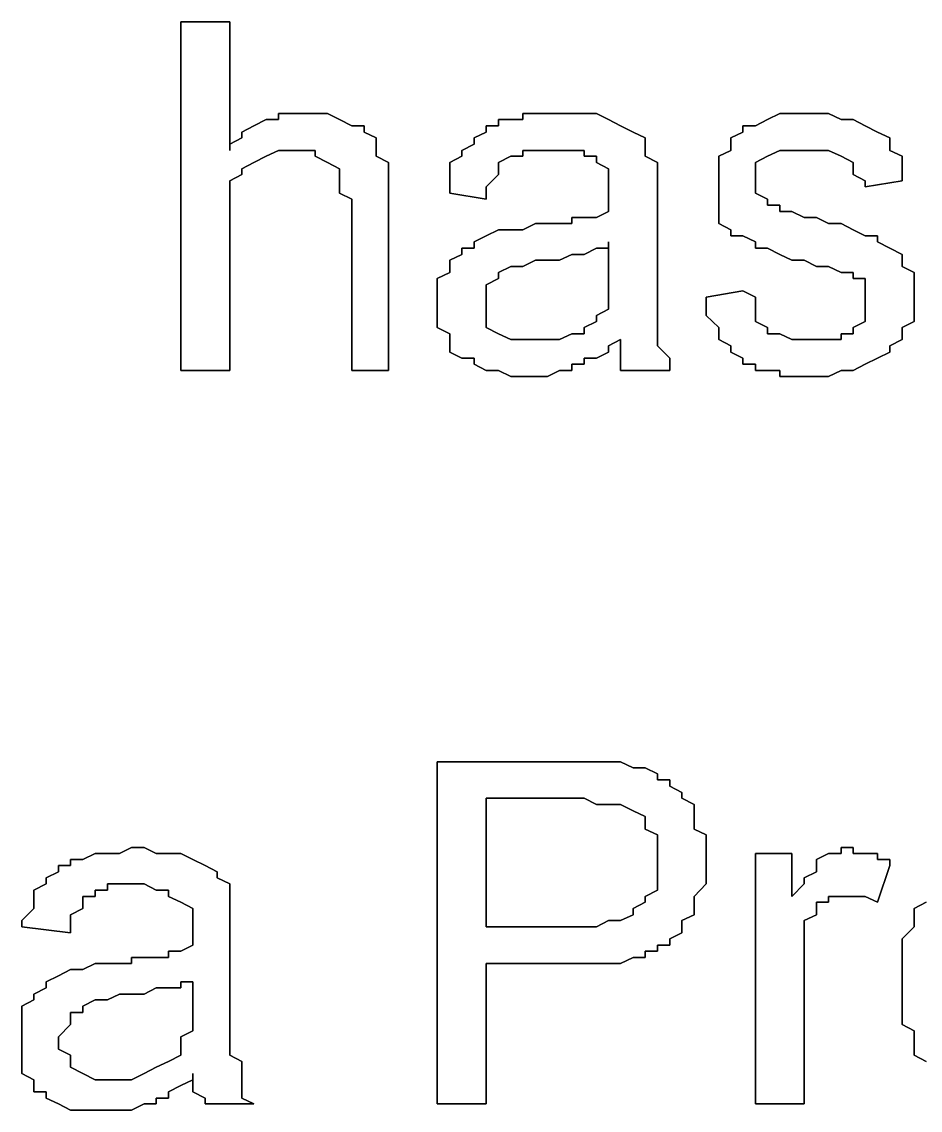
# Model space of a CAD drawing. Header units: metres. Extents: x 2.9 to 42.8, y 1.7 to 28.7.
# Drawn here: x 38.4034 to 38.6626, y 22.3079 to 22.6219 of the extents above; entities that cross this region are included whole.
import ezdxf

# ---------------------------------------------------------------- set-up
doc = ezdxf.new("R2010")
doc.units = ezdxf.units.M
doc.layers.add('GRIS', color=8, linetype='Continuous')

msp = doc.modelspace()

# ---------------------------------------------------------------- linework, layer by layer
at = {"layer": 'GRIS', "lineweight": -3}
for points in [[(38.4634, 22.6219), (38.4493, 22.6219), (38.4634, 22.6219)], [(38.4493, 22.6219), (38.4493, 22.5213), (38.4493, 22.6219)], [(38.4634, 22.5848), (38.4634, 22.6219), (38.4634, 22.5848)], [(38.4739, 22.5937), (38.4704, 22.5919), (38.4739, 22.5937)], [(38.4775, 22.5937), (38.4739, 22.5937), (38.4775, 22.5937)], [(38.481, 22.5954), (38.4775, 22.5954), (38.481, 22.5954)], [(38.4775, 22.5954), (38.4775, 22.5937), (38.4775, 22.5954)], [(38.4845, 22.5954), (38.481, 22.5954), (38.4845, 22.5954)], [(38.4881, 22.5954), (38.4845, 22.5954), (38.4881, 22.5954)], [(38.4916, 22.5954), (38.4881, 22.5954), (38.4916, 22.5954)], [(38.4951, 22.5937), (38.4916, 22.5954), (38.4951, 22.5937)], [(38.4986, 22.5919), (38.4951, 22.5937), (38.4986, 22.5919)], [(38.5445, 22.5937), (38.541, 22.5937), (38.5445, 22.5937)], [(38.541, 22.5937), (38.541, 22.5919), (38.541, 22.5937)], [(38.548, 22.5937), (38.5445, 22.5937), (38.548, 22.5937)], [(38.5516, 22.5954), (38.548, 22.5954), (38.5516, 22.5954)], [(38.548, 22.5954), (38.548, 22.5937), (38.548, 22.5954)], [(38.5551, 22.5954), (38.5516, 22.5954), (38.5551, 22.5954)], [(38.5586, 22.5954), (38.5551, 22.5954), (38.5586, 22.5954)], [(38.5621, 22.5954), (38.5586, 22.5954), (38.5621, 22.5954)], [(38.5657, 22.5954), (38.5621, 22.5954), (38.5657, 22.5954)], [(38.5692, 22.5954), (38.5657, 22.5954), (38.5692, 22.5954)], [(38.5727, 22.5937), (38.5692, 22.5954), (38.5727, 22.5937)], [(38.5762, 22.5919), (38.5727, 22.5937), (38.5762, 22.5919)], [(38.6186, 22.5937), (38.6151, 22.5919), (38.6186, 22.5937)], [(38.6221, 22.5954), (38.6186, 22.5937), (38.6221, 22.5954)], [(38.6256, 22.5954), (38.6221, 22.5954), (38.6256, 22.5954)], [(38.6292, 22.5954), (38.6256, 22.5954), (38.6292, 22.5954)], [(38.6327, 22.5954), (38.6292, 22.5954), (38.6327, 22.5954)], [(38.6362, 22.5954), (38.6327, 22.5954), (38.6362, 22.5954)], [(38.6398, 22.5937), (38.6362, 22.5954), (38.6398, 22.5937)], [(38.6433, 22.5937), (38.6398, 22.5937), (38.6433, 22.5937)], [(38.6468, 22.5919), (38.6433, 22.5937), (38.6468, 22.5919)], [(38.4704, 22.5919), (38.4669, 22.5901), (38.4704, 22.5919)], [(38.4669, 22.5901), (38.4669, 22.5884), (38.4669, 22.5901)], [(38.5022, 22.5919), (38.4986, 22.5919), (38.5022, 22.5919)], [(38.5022, 22.5901), (38.5022, 22.5919), (38.5022, 22.5901)], [(38.5057, 22.5884), (38.5022, 22.5901), (38.5057, 22.5884)], [(38.5374, 22.5901), (38.5339, 22.5884), (38.5374, 22.5901)], [(38.541, 22.5919), (38.5374, 22.5919), (38.541, 22.5919)], [(38.5374, 22.5919), (38.5374, 22.5901), (38.5374, 22.5919)], [(38.5798, 22.5901), (38.5762, 22.5919), (38.5798, 22.5901)], [(38.5833, 22.5884), (38.5798, 22.5901), (38.5833, 22.5884)], [(38.6115, 22.5901), (38.608, 22.5884), (38.6115, 22.5901)], [(38.6151, 22.5919), (38.6115, 22.5919), (38.6151, 22.5919)], [(38.6115, 22.5919), (38.6115, 22.5901), (38.6115, 22.5919)], [(38.6503, 22.5901), (38.6468, 22.5919), (38.6503, 22.5901)], [(38.6539, 22.5884), (38.6503, 22.5901), (38.6539, 22.5884)], [(38.4669, 22.5884), (38.4634, 22.5866), (38.4669, 22.5884)], [(38.4634, 22.5866), (38.4634, 22.5848), (38.4634, 22.5866)], [(38.5057, 22.5866), (38.5057, 22.5884), (38.5057, 22.5866)], [(38.5057, 22.5848), (38.5057, 22.5866), (38.5057, 22.5848)], [(38.5339, 22.5866), (38.5304, 22.5848), (38.5339, 22.5866)], [(38.5339, 22.5884), (38.5339, 22.5866), (38.5339, 22.5884)], [(38.5833, 22.5866), (38.5833, 22.5884), (38.5833, 22.5866)], [(38.5833, 22.5831), (38.5833, 22.5866), (38.5833, 22.5831)], [(38.608, 22.5884), (38.608, 22.5848), (38.608, 22.5884)], [(38.6539, 22.5866), (38.6539, 22.5884), (38.6539, 22.5866)], [(38.6539, 22.5848), (38.6539, 22.5866), (38.6539, 22.5848)], [(38.4704, 22.5813), (38.4739, 22.5831), (38.4704, 22.5813)], [(38.4739, 22.5831), (38.4775, 22.5848), (38.4739, 22.5831)], [(38.4775, 22.5848), (38.481, 22.5848), (38.4775, 22.5848)], [(38.481, 22.5848), (38.4845, 22.5848), (38.481, 22.5848)], [(38.4845, 22.5848), (38.4881, 22.5848), (38.4845, 22.5848)], [(38.4881, 22.5848), (38.4881, 22.5831), (38.4881, 22.5848)], [(38.4881, 22.5831), (38.4916, 22.5813), (38.4881, 22.5831)], [(38.5057, 22.5831), (38.5057, 22.5848), (38.5057, 22.5831)], [(38.5092, 22.5813), (38.5057, 22.5831), (38.5092, 22.5813)], [(38.5304, 22.5831), (38.5269, 22.5813), (38.5304, 22.5831)], [(38.5304, 22.5848), (38.5304, 22.5831), (38.5304, 22.5848)], [(38.541, 22.5813), (38.5445, 22.5831), (38.541, 22.5813)], [(38.5445, 22.5831), (38.548, 22.5831), (38.5445, 22.5831)], [(38.548, 22.5831), (38.548, 22.5848), (38.548, 22.5831)], [(38.548, 22.5848), (38.5516, 22.5848), (38.548, 22.5848)], [(38.5516, 22.5848), (38.5551, 22.5848), (38.5516, 22.5848)], [(38.5551, 22.5848), (38.5586, 22.5848), (38.5551, 22.5848)], [(38.5586, 22.5848), (38.5621, 22.5848), (38.5586, 22.5848)], [(38.5621, 22.5848), (38.5657, 22.5848), (38.5621, 22.5848)], [(38.5657, 22.5848), (38.5657, 22.5831), (38.5657, 22.5848)], [(38.5657, 22.5831), (38.5692, 22.5831), (38.5657, 22.5831)], [(38.5692, 22.5831), (38.5692, 22.5813), (38.5692, 22.5831)], [(38.5868, 22.5813), (38.5833, 22.5831), (38.5868, 22.5813)], [(38.608, 22.5848), (38.6045, 22.5831), (38.608, 22.5848)], [(38.6045, 22.5831), (38.6045, 22.5813), (38.6045, 22.5831)], [(38.6151, 22.5813), (38.6186, 22.5831), (38.6151, 22.5813)], [(38.6186, 22.5831), (38.6221, 22.5848), (38.6186, 22.5831)], [(38.6221, 22.5848), (38.6256, 22.5848), (38.6221, 22.5848)], [(38.6256, 22.5848), (38.6292, 22.5848), (38.6256, 22.5848)], [(38.6292, 22.5848), (38.6327, 22.5848), (38.6292, 22.5848)], [(38.6327, 22.5848), (38.6362, 22.5848), (38.6327, 22.5848)], [(38.6362, 22.5848), (38.6398, 22.5831), (38.6362, 22.5848)], [(38.6398, 22.5831), (38.6433, 22.5813), (38.6398, 22.5831)], [(38.6574, 22.5831), (38.6539, 22.5848), (38.6574, 22.5831)], [(38.6574, 22.5795), (38.6574, 22.5831), (38.6574, 22.5795)], [(38.4669, 22.5795), (38.4704, 22.5813), (38.4669, 22.5795)], [(38.4916, 22.5813), (38.4951, 22.5795), (38.4916, 22.5813)], [(38.5092, 22.5795), (38.5092, 22.5813), (38.5092, 22.5795)], [(38.5269, 22.5813), (38.5269, 22.5778), (38.5269, 22.5813)], [(38.541, 22.5795), (38.541, 22.5813), (38.541, 22.5795)], [(38.5692, 22.5813), (38.5727, 22.5795), (38.5692, 22.5813)], [(38.5868, 22.5795), (38.5868, 22.5813), (38.5868, 22.5795)], [(38.6045, 22.5813), (38.6045, 22.5795), (38.6045, 22.5813)], [(38.6151, 22.5795), (38.6151, 22.5813), (38.6151, 22.5795)], [(38.6433, 22.5813), (38.6433, 22.5795), (38.6433, 22.5813)], [(38.4634, 22.576), (38.4669, 22.5778), (38.4634, 22.576)], [(38.4669, 22.5778), (38.4669, 22.5795), (38.4669, 22.5778)], [(38.4951, 22.5795), (38.4951, 22.5778), (38.4951, 22.5795)], [(38.4951, 22.5778), (38.4951, 22.576), (38.4951, 22.5778)], [(38.5092, 22.5778), (38.5092, 22.5795), (38.5092, 22.5778)], [(38.5092, 22.576), (38.5092, 22.5778), (38.5092, 22.576)], [(38.5269, 22.5778), (38.5269, 22.576), (38.5269, 22.5778)], [(38.5374, 22.5743), (38.541, 22.5778), (38.5374, 22.5743)], [(38.541, 22.5778), (38.541, 22.5795), (38.541, 22.5778)], [(38.5727, 22.5795), (38.5727, 22.5778), (38.5727, 22.5795)], [(38.5727, 22.5778), (38.5727, 22.576), (38.5727, 22.5778)], [(38.5868, 22.5778), (38.5868, 22.5795), (38.5868, 22.5778)], [(38.5868, 22.576), (38.5868, 22.5778), (38.5868, 22.576)], [(38.6045, 22.5795), (38.6045, 22.5778), (38.6045, 22.5795)], [(38.6045, 22.5778), (38.6045, 22.5743), (38.6045, 22.5778)], [(38.6151, 22.576), (38.6151, 22.5795), (38.6151, 22.576)], [(38.6433, 22.5795), (38.6433, 22.5778), (38.6433, 22.5795)], [(38.6433, 22.5778), (38.6468, 22.576), (38.6433, 22.5778)], [(38.6574, 22.5778), (38.6574, 22.5795), (38.6574, 22.5778)], [(38.6574, 22.576), (38.6574, 22.5778), (38.6574, 22.576)], [(38.4634, 22.5743), (38.4634, 22.576), (38.4634, 22.5743)], [(38.4634, 22.5725), (38.4634, 22.5743), (38.4634, 22.5725)], [(38.4951, 22.576), (38.4951, 22.5725), (38.4951, 22.576)], [(38.5092, 22.5725), (38.5092, 22.576), (38.5092, 22.5725)], [(38.5269, 22.576), (38.5269, 22.5725), (38.5269, 22.576)], [(38.5374, 22.5725), (38.5374, 22.5743), (38.5374, 22.5725)], [(38.5727, 22.576), (38.5727, 22.5743), (38.5727, 22.576)], [(38.5727, 22.5743), (38.5727, 22.5707), (38.5727, 22.5743)], [(38.5868, 22.5743), (38.5868, 22.576), (38.5868, 22.5743)], [(38.5868, 22.5707), (38.5868, 22.5743), (38.5868, 22.5707)], [(38.6045, 22.5743), (38.6045, 22.5707), (38.6045, 22.5743)], [(38.6151, 22.5743), (38.6151, 22.576), (38.6151, 22.5743)], [(38.6151, 22.5725), (38.6151, 22.5743), (38.6151, 22.5725)], [(38.6468, 22.576), (38.6468, 22.5743), (38.6468, 22.576)], [(38.6468, 22.5743), (38.6574, 22.576), (38.6468, 22.5743)], [(38.4634, 22.5707), (38.4634, 22.5725), (38.4634, 22.5707)], [(38.4634, 22.569), (38.4634, 22.5707), (38.4634, 22.569)], [(38.4951, 22.5725), (38.4986, 22.5707), (38.4951, 22.5725)], [(38.4986, 22.5707), (38.4986, 22.5672), (38.4986, 22.5707)], [(38.5092, 22.5707), (38.5092, 22.5725), (38.5092, 22.5707)], [(38.5092, 22.5672), (38.5092, 22.5707), (38.5092, 22.5672)], [(38.5269, 22.5725), (38.5374, 22.5707), (38.5269, 22.5725)], [(38.5374, 22.5707), (38.5374, 22.5725), (38.5374, 22.5707)], [(38.5727, 22.5707), (38.5727, 22.5672), (38.5727, 22.5707)], [(38.5868, 22.569), (38.5868, 22.5707), (38.5868, 22.569)], [(38.6045, 22.5707), (38.6045, 22.569), (38.6045, 22.5707)], [(38.6186, 22.5707), (38.6151, 22.5725), (38.6186, 22.5707)], [(38.6186, 22.569), (38.6186, 22.5707), (38.6186, 22.569)], [(38.4634, 22.5654), (38.4634, 22.569), (38.4634, 22.5654)], [(38.4986, 22.5672), (38.4986, 22.5213), (38.4986, 22.5672)], [(38.5092, 22.5213), (38.5092, 22.5672), (38.5092, 22.5213)], [(38.5727, 22.5672), (38.5692, 22.5654), (38.5727, 22.5672)], [(38.5868, 22.5513), (38.5868, 22.569), (38.5868, 22.5513)], [(38.6045, 22.569), (38.6045, 22.5672), (38.6045, 22.569)], [(38.6045, 22.5672), (38.6045, 22.5654), (38.6045, 22.5672)], [(38.6221, 22.569), (38.6186, 22.569), (38.6221, 22.569)], [(38.6221, 22.5672), (38.6221, 22.569), (38.6221, 22.5672)], [(38.6256, 22.5672), (38.6221, 22.5672), (38.6256, 22.5672)], [(38.6292, 22.5654), (38.6256, 22.5672), (38.6292, 22.5654)], [(38.4634, 22.5637), (38.4634, 22.5654), (38.4634, 22.5637)], [(38.5657, 22.5654), (38.5621, 22.5654), (38.5657, 22.5654)], [(38.5621, 22.5654), (38.5621, 22.5637), (38.5621, 22.5654)], [(38.5692, 22.5654), (38.5657, 22.5654), (38.5692, 22.5654)], [(38.6045, 22.5654), (38.6045, 22.5637), (38.6045, 22.5654)], [(38.6327, 22.5654), (38.6292, 22.5654), (38.6327, 22.5654)], [(38.6362, 22.5637), (38.6327, 22.5654), (38.6362, 22.5637)], [(38.4634, 22.5619), (38.4634, 22.5637), (38.4634, 22.5619)], [(38.4634, 22.5213), (38.4634, 22.5619), (38.4634, 22.5213)], [(38.541, 22.5619), (38.5374, 22.5601), (38.541, 22.5619)], [(38.5445, 22.5619), (38.541, 22.5619), (38.5445, 22.5619)], [(38.548, 22.5619), (38.5445, 22.5619), (38.548, 22.5619)], [(38.5516, 22.5637), (38.548, 22.5619), (38.5516, 22.5637)], [(38.5551, 22.5637), (38.5516, 22.5637), (38.5551, 22.5637)], [(38.5586, 22.5637), (38.5551, 22.5637), (38.5586, 22.5637)], [(38.5621, 22.5637), (38.5586, 22.5637), (38.5621, 22.5637)], [(38.6045, 22.5637), (38.608, 22.5619), (38.6045, 22.5637)], [(38.608, 22.5619), (38.608, 22.5601), (38.608, 22.5619)], [(38.6398, 22.5637), (38.6362, 22.5637), (38.6398, 22.5637)], [(38.6433, 22.5619), (38.6398, 22.5637), (38.6433, 22.5619)], [(38.6468, 22.5601), (38.6433, 22.5619), (38.6468, 22.5601)], [(38.5374, 22.5601), (38.5339, 22.5584), (38.5374, 22.5601)], [(38.5339, 22.5584), (38.5339, 22.5566), (38.5339, 22.5584)], [(38.5727, 22.5584), (38.5727, 22.5531), (38.5727, 22.5584)], [(38.5727, 22.5566), (38.5727, 22.5584), (38.5727, 22.5566)], [(38.608, 22.5601), (38.6115, 22.5601), (38.608, 22.5601)], [(38.6115, 22.5601), (38.6151, 22.5584), (38.6115, 22.5601)], [(38.6151, 22.5584), (38.6151, 22.5566), (38.6151, 22.5584)], [(38.6503, 22.5601), (38.6468, 22.5601), (38.6503, 22.5601)], [(38.6503, 22.5584), (38.6503, 22.5601), (38.6503, 22.5584)], [(38.6539, 22.5566), (38.6503, 22.5584), (38.6539, 22.5566)], [(38.5304, 22.5548), (38.5269, 22.5531), (38.5304, 22.5548)], [(38.5339, 22.5566), (38.5304, 22.5566), (38.5339, 22.5566)], [(38.5304, 22.5566), (38.5304, 22.5548), (38.5304, 22.5566)], [(38.5586, 22.5531), (38.5621, 22.5548), (38.5586, 22.5531)], [(38.5621, 22.5548), (38.5657, 22.5548), (38.5621, 22.5548)], [(38.5657, 22.5548), (38.5692, 22.5566), (38.5657, 22.5548)], [(38.5692, 22.5566), (38.5727, 22.5566), (38.5692, 22.5566)], [(38.6151, 22.5566), (38.6186, 22.5566), (38.6151, 22.5566)], [(38.6186, 22.5566), (38.6221, 22.5548), (38.6186, 22.5566)], [(38.6221, 22.5548), (38.6256, 22.5531), (38.6221, 22.5548)], [(38.6574, 22.5548), (38.6539, 22.5566), (38.6574, 22.5548)], [(38.6574, 22.5531), (38.6574, 22.5548), (38.6574, 22.5531)], [(38.5269, 22.5531), (38.5269, 22.5496), (38.5269, 22.5531)], [(38.548, 22.5513), (38.5516, 22.5531), (38.548, 22.5513)], [(38.5516, 22.5531), (38.5551, 22.5531), (38.5516, 22.5531)], [(38.5551, 22.5531), (38.5586, 22.5531), (38.5551, 22.5531)], [(38.5727, 22.5531), (38.5727, 22.5496), (38.5727, 22.5531)], [(38.6256, 22.5531), (38.6292, 22.5531), (38.6256, 22.5531)], [(38.6292, 22.5531), (38.6327, 22.5513), (38.6292, 22.5531)], [(38.6574, 22.5513), (38.6574, 22.5531), (38.6574, 22.5513)], [(38.5269, 22.5496), (38.5233, 22.5478), (38.5269, 22.5496)], [(38.541, 22.5496), (38.5445, 22.5513), (38.541, 22.5496)], [(38.541, 22.5478), (38.541, 22.5496), (38.541, 22.5478)], [(38.5445, 22.5513), (38.548, 22.5513), (38.5445, 22.5513)], [(38.5727, 22.5496), (38.5727, 22.5478), (38.5727, 22.5496)], [(38.5868, 22.5478), (38.5868, 22.5513), (38.5868, 22.5478)], [(38.6327, 22.5513), (38.6362, 22.5513), (38.6327, 22.5513)], [(38.6362, 22.5513), (38.6398, 22.5496), (38.6362, 22.5513)], [(38.6398, 22.5496), (38.6433, 22.5496), (38.6398, 22.5496)], [(38.6433, 22.5496), (38.6433, 22.5478), (38.6433, 22.5496)], [(38.6609, 22.5496), (38.6574, 22.5513), (38.6609, 22.5496)], [(38.6609, 22.546), (38.6609, 22.5496), (38.6609, 22.546)], [(38.5233, 22.5478), (38.5233, 22.546), (38.5233, 22.5478)], [(38.5233, 22.546), (38.5233, 22.5425), (38.5233, 22.546)], [(38.5374, 22.546), (38.541, 22.5478), (38.5374, 22.546)], [(38.5374, 22.5443), (38.5374, 22.546), (38.5374, 22.5443)], [(38.5727, 22.5478), (38.5727, 22.5443), (38.5727, 22.5478)], [(38.5868, 22.5443), (38.5868, 22.5478), (38.5868, 22.5443)], [(38.6433, 22.5478), (38.6468, 22.5478), (38.6433, 22.5478)], [(38.6468, 22.5478), (38.6468, 22.546), (38.6468, 22.5478)], [(38.6468, 22.546), (38.6468, 22.5443), (38.6468, 22.546)], [(38.6609, 22.5443), (38.6609, 22.546), (38.6609, 22.5443)], [(38.5233, 22.5425), (38.5233, 22.5407), (38.5233, 22.5425)], [(38.5374, 22.5425), (38.5374, 22.5443), (38.5374, 22.5425)], [(38.5374, 22.5407), (38.5374, 22.5425), (38.5374, 22.5407)], [(38.5727, 22.5443), (38.5727, 22.5425), (38.5727, 22.5443)], [(38.5727, 22.5425), (38.5727, 22.5407), (38.5727, 22.5425)], [(38.5868, 22.5425), (38.5868, 22.5443), (38.5868, 22.5425)], [(38.5868, 22.539), (38.5868, 22.5425), (38.5868, 22.539)], [(38.6115, 22.5443), (38.6009, 22.5425), (38.6115, 22.5443)], [(38.6009, 22.5425), (38.6009, 22.539), (38.6009, 22.5425)], [(38.6151, 22.5425), (38.6115, 22.5443), (38.6151, 22.5425)], [(38.6151, 22.5407), (38.6151, 22.5425), (38.6151, 22.5407)], [(38.6468, 22.5443), (38.6468, 22.5407), (38.6468, 22.5443)], [(38.6609, 22.5425), (38.6609, 22.5443), (38.6609, 22.5425)], [(38.6609, 22.5407), (38.6609, 22.5425), (38.6609, 22.5407)], [(38.5233, 22.5407), (38.5233, 22.5372), (38.5233, 22.5407)], [(38.5374, 22.539), (38.5374, 22.5407), (38.5374, 22.539)], [(38.5374, 22.5372), (38.5374, 22.539), (38.5374, 22.5372)], [(38.5727, 22.539), (38.5692, 22.5372), (38.5727, 22.539)], [(38.5727, 22.5407), (38.5727, 22.539), (38.5727, 22.5407)], [(38.5868, 22.5372), (38.5868, 22.539), (38.5868, 22.5372)], [(38.6009, 22.539), (38.6009, 22.5372), (38.6009, 22.539)], [(38.6151, 22.5372), (38.6151, 22.5407), (38.6151, 22.5372)], [(38.6468, 22.5407), (38.6468, 22.539), (38.6468, 22.5407)], [(38.6468, 22.539), (38.6468, 22.5372), (38.6468, 22.539)], [(38.6609, 22.5372), (38.6609, 22.5407), (38.6609, 22.5372)], [(38.5233, 22.5372), (38.5233, 22.5354), (38.5233, 22.5372)], [(38.5374, 22.5337), (38.5374, 22.5372), (38.5374, 22.5337)], [(38.5692, 22.5372), (38.5692, 22.5354), (38.5692, 22.5372)], [(38.5868, 22.5337), (38.5868, 22.5372), (38.5868, 22.5337)], [(38.6009, 22.5372), (38.6045, 22.5337), (38.6009, 22.5372)], [(38.6151, 22.5354), (38.6151, 22.5372), (38.6151, 22.5354)], [(38.6468, 22.5372), (38.6468, 22.5354), (38.6468, 22.5372)], [(38.6609, 22.5354), (38.6609, 22.5372), (38.6609, 22.5354)], [(38.5233, 22.5354), (38.5233, 22.5337), (38.5233, 22.5354)], [(38.5233, 22.5337), (38.5269, 22.5319), (38.5233, 22.5337)], [(38.541, 22.5319), (38.5374, 22.5337), (38.541, 22.5319)], [(38.5692, 22.5354), (38.5657, 22.5337), (38.5692, 22.5354)], [(38.5657, 22.5337), (38.5657, 22.5319), (38.5657, 22.5337)], [(38.5868, 22.5319), (38.5868, 22.5337), (38.5868, 22.5319)], [(38.6045, 22.5337), (38.6045, 22.5319), (38.6045, 22.5337)], [(38.6186, 22.5337), (38.6151, 22.5354), (38.6186, 22.5337)], [(38.6186, 22.5319), (38.6186, 22.5337), (38.6186, 22.5319)], [(38.6468, 22.5354), (38.6433, 22.5337), (38.6468, 22.5354)], [(38.6433, 22.5337), (38.6433, 22.5319), (38.6433, 22.5337)], [(38.6574, 22.5337), (38.6609, 22.5354), (38.6574, 22.5337)], [(38.6574, 22.5319), (38.6574, 22.5337), (38.6574, 22.5319)], [(38.5269, 22.5319), (38.5269, 22.5284), (38.5269, 22.5319)], [(38.5445, 22.5302), (38.541, 22.5319), (38.5445, 22.5302)], [(38.548, 22.5302), (38.5445, 22.5302), (38.548, 22.5302)], [(38.5516, 22.5302), (38.548, 22.5302), (38.5516, 22.5302)], [(38.5551, 22.5302), (38.5516, 22.5302), (38.5551, 22.5302)], [(38.5586, 22.5302), (38.5551, 22.5302), (38.5586, 22.5302)], [(38.5621, 22.5319), (38.5586, 22.5302), (38.5621, 22.5319)], [(38.5657, 22.5319), (38.5621, 22.5319), (38.5657, 22.5319)], [(38.5727, 22.5284), (38.5762, 22.5302), (38.5727, 22.5284)], [(38.5762, 22.5302), (38.5762, 22.5284), (38.5762, 22.5302)], [(38.5868, 22.5302), (38.5868, 22.5319), (38.5868, 22.5302)], [(38.5868, 22.5284), (38.5868, 22.5302), (38.5868, 22.5284)], [(38.6045, 22.5319), (38.6045, 22.5302), (38.6045, 22.5319)], [(38.6045, 22.5302), (38.608, 22.5284), (38.6045, 22.5302)], [(38.6221, 22.5319), (38.6186, 22.5319), (38.6221, 22.5319)], [(38.6256, 22.5302), (38.6221, 22.5319), (38.6256, 22.5302)], [(38.6292, 22.5302), (38.6256, 22.5302), (38.6292, 22.5302)], [(38.6327, 22.5302), (38.6292, 22.5302), (38.6327, 22.5302)], [(38.6362, 22.5302), (38.6327, 22.5302), (38.6362, 22.5302)], [(38.6398, 22.5302), (38.6362, 22.5302), (38.6398, 22.5302)], [(38.6433, 22.5319), (38.6398, 22.5319), (38.6433, 22.5319)], [(38.6398, 22.5319), (38.6398, 22.5302), (38.6398, 22.5319)], [(38.6539, 22.5284), (38.6574, 22.5302), (38.6539, 22.5284)], [(38.6574, 22.5302), (38.6574, 22.5319), (38.6574, 22.5302)], [(38.5269, 22.5284), (38.5269, 22.5266), (38.5269, 22.5284)], [(38.5269, 22.5266), (38.5304, 22.5249), (38.5269, 22.5266)], [(38.5692, 22.5249), (38.5727, 22.5266), (38.5692, 22.5249)], [(38.5727, 22.5266), (38.5727, 22.5284), (38.5727, 22.5266)], [(38.5762, 22.5284), (38.5762, 22.5266), (38.5762, 22.5284)], [(38.5762, 22.5266), (38.5762, 22.5231), (38.5762, 22.5266)], [(38.5904, 22.5249), (38.5868, 22.5284), (38.5904, 22.5249)], [(38.608, 22.5284), (38.608, 22.5266), (38.608, 22.5284)], [(38.608, 22.5266), (38.6115, 22.5249), (38.608, 22.5266)], [(38.6503, 22.5249), (38.6539, 22.5266), (38.6503, 22.5249)], [(38.6539, 22.5266), (38.6539, 22.5284), (38.6539, 22.5266)], [(38.5304, 22.5249), (38.5339, 22.5249), (38.5304, 22.5249)], [(38.5339, 22.5249), (38.5339, 22.5231), (38.5339, 22.5249)], [(38.5657, 22.5231), (38.5657, 22.5249), (38.5657, 22.5231)], [(38.5657, 22.5249), (38.5692, 22.5249), (38.5657, 22.5249)], [(38.5904, 22.5231), (38.5904, 22.5249), (38.5904, 22.5231)], [(38.6115, 22.5249), (38.6115, 22.5231), (38.6115, 22.5249)], [(38.6468, 22.5231), (38.6503, 22.5249), (38.6468, 22.5231)], [(38.4493, 22.5213), (38.4634, 22.5213), (38.4493, 22.5213)], [(38.4986, 22.5213), (38.5092, 22.5213), (38.4986, 22.5213)], [(38.5339, 22.5231), (38.5374, 22.5213), (38.5339, 22.5231)], [(38.5374, 22.5213), (38.541, 22.5213), (38.5374, 22.5213)], [(38.541, 22.5213), (38.5445, 22.5196), (38.541, 22.5213)], [(38.5551, 22.5196), (38.5586, 22.5213), (38.5551, 22.5196)], [(38.5586, 22.5213), (38.5621, 22.5213), (38.5586, 22.5213)], [(38.5621, 22.5213), (38.5621, 22.5231), (38.5621, 22.5213)], [(38.5621, 22.5231), (38.5657, 22.5231), (38.5621, 22.5231)], [(38.5762, 22.5231), (38.5762, 22.5213), (38.5762, 22.5231)], [(38.5762, 22.5213), (38.5904, 22.5213), (38.5762, 22.5213)], [(38.5904, 22.5213), (38.5904, 22.5231), (38.5904, 22.5213)], [(38.6115, 22.5231), (38.6151, 22.5231), (38.6115, 22.5231)], [(38.6151, 22.5231), (38.6151, 22.5213), (38.6151, 22.5231)], [(38.6151, 22.5213), (38.6186, 22.5213), (38.6151, 22.5213)], [(38.6186, 22.5213), (38.6221, 22.5213), (38.6186, 22.5213)], [(38.6221, 22.5213), (38.6221, 22.5196), (38.6221, 22.5213)], [(38.6362, 22.5196), (38.6398, 22.5213), (38.6362, 22.5196)], [(38.6398, 22.5213), (38.6433, 22.5213), (38.6398, 22.5213)], [(38.6433, 22.5213), (38.6468, 22.5231), (38.6433, 22.5213)], [(38.5445, 22.5196), (38.548, 22.5196), (38.5445, 22.5196)], [(38.548, 22.5196), (38.5516, 22.5196), (38.548, 22.5196)], [(38.5516, 22.5196), (38.5551, 22.5196), (38.5516, 22.5196)], [(38.6221, 22.5196), (38.6256, 22.5196), (38.6221, 22.5196)], [(38.6256, 22.5196), (38.6292, 22.5196), (38.6256, 22.5196)], [(38.6292, 22.5196), (38.6327, 22.5196), (38.6292, 22.5196)], [(38.6327, 22.5196), (38.6362, 22.5196), (38.6327, 22.5196)], [(38.5621, 22.4084), (38.5233, 22.4084), (38.5621, 22.4084)], [(38.5233, 22.4084), (38.5233, 22.3097), (38.5233, 22.4084)], [(38.5657, 22.4084), (38.5621, 22.4084), (38.5657, 22.4084)], [(38.5692, 22.4084), (38.5657, 22.4084), (38.5692, 22.4084)], [(38.5727, 22.4084), (38.5692, 22.4084), (38.5727, 22.4084)], [(38.5762, 22.4084), (38.5727, 22.4084), (38.5762, 22.4084)], [(38.5798, 22.4067), (38.5762, 22.4084), (38.5798, 22.4067)], [(38.5833, 22.4067), (38.5798, 22.4067), (38.5833, 22.4067)], [(38.5868, 22.4049), (38.5833, 22.4067), (38.5868, 22.4049)], [(38.5868, 22.4032), (38.5868, 22.4049), (38.5868, 22.4032)], [(38.5904, 22.4032), (38.5868, 22.4032), (38.5904, 22.4032)], [(38.5904, 22.4014), (38.5904, 22.4032), (38.5904, 22.4014)], [(38.5939, 22.3996), (38.5904, 22.4014), (38.5939, 22.3996)], [(38.5374, 22.3608), (38.5374, 22.3979), (38.5374, 22.3608)], [(38.5374, 22.3979), (38.5621, 22.3979), (38.5374, 22.3979)], [(38.5621, 22.3979), (38.5657, 22.3979), (38.5621, 22.3979)], [(38.5657, 22.3979), (38.5692, 22.3961), (38.5657, 22.3979)], [(38.5939, 22.3979), (38.5939, 22.3996), (38.5939, 22.3979)], [(38.5974, 22.3961), (38.5939, 22.3979), (38.5974, 22.3961)], [(38.5692, 22.3961), (38.5727, 22.3961), (38.5692, 22.3961)], [(38.5727, 22.3961), (38.5762, 22.3961), (38.5727, 22.3961)], [(38.5762, 22.3961), (38.5798, 22.3943), (38.5762, 22.3961)], [(38.5974, 22.3943), (38.5974, 22.3961), (38.5974, 22.3943)], [(38.5798, 22.3943), (38.5833, 22.3926), (38.5798, 22.3943)], [(38.5833, 22.3926), (38.5833, 22.3908), (38.5833, 22.3926)], [(38.5974, 22.3908), (38.5974, 22.3943), (38.5974, 22.3908)], [(38.5833, 22.3908), (38.5833, 22.389), (38.5833, 22.3908)], [(38.5833, 22.389), (38.5868, 22.3873), (38.5833, 22.389)], [(38.5974, 22.389), (38.5974, 22.3908), (38.5974, 22.389)], [(38.6009, 22.3873), (38.5974, 22.389), (38.6009, 22.3873)], [(38.5868, 22.3873), (38.5868, 22.3837), (38.5868, 22.3873)], [(38.6009, 22.3837), (38.6009, 22.3873), (38.6009, 22.3837)], [(38.4246, 22.382), (38.421, 22.3802), (38.4246, 22.382)], [(38.4281, 22.382), (38.4246, 22.382), (38.4281, 22.382)], [(38.4316, 22.382), (38.4281, 22.382), (38.4316, 22.382)], [(38.4351, 22.3837), (38.4316, 22.382), (38.4351, 22.3837)], [(38.4387, 22.3837), (38.4351, 22.3837), (38.4387, 22.3837)], [(38.4422, 22.382), (38.4387, 22.3837), (38.4422, 22.382)], [(38.4457, 22.382), (38.4422, 22.382), (38.4457, 22.382)], [(38.4493, 22.382), (38.4457, 22.382), (38.4493, 22.382)], [(38.4528, 22.3802), (38.4493, 22.382), (38.4528, 22.3802)], [(38.5868, 22.3837), (38.5868, 22.382), (38.5868, 22.3837)], [(38.5868, 22.382), (38.5868, 22.3802), (38.5868, 22.382)], [(38.6009, 22.382), (38.6009, 22.3837), (38.6009, 22.382)], [(38.6009, 22.3802), (38.6009, 22.382), (38.6009, 22.3802)], [(38.6256, 22.382), (38.6151, 22.382), (38.6256, 22.382)], [(38.6151, 22.382), (38.6151, 22.3097), (38.6151, 22.382)], [(38.6256, 22.3696), (38.6256, 22.382), (38.6256, 22.3696)], [(38.6362, 22.382), (38.6327, 22.3802), (38.6362, 22.382)], [(38.6398, 22.382), (38.6362, 22.382), (38.6398, 22.382)], [(38.6433, 22.3837), (38.6398, 22.3837), (38.6433, 22.3837)], [(38.6398, 22.3837), (38.6398, 22.382), (38.6398, 22.3837)], [(38.6433, 22.382), (38.6433, 22.3837), (38.6433, 22.382)], [(38.6468, 22.382), (38.6433, 22.382), (38.6468, 22.382)], [(38.6503, 22.382), (38.6468, 22.382), (38.6503, 22.382)], [(38.6503, 22.3802), (38.6503, 22.382), (38.6503, 22.3802)], [(38.421, 22.3802), (38.4175, 22.3802), (38.421, 22.3802)], [(38.4175, 22.3802), (38.4175, 22.3785), (38.4175, 22.3802)], [(38.4563, 22.3785), (38.4528, 22.3802), (38.4563, 22.3785)], [(38.5868, 22.3802), (38.5868, 22.3785), (38.5868, 22.3802)], [(38.6009, 22.3767), (38.6009, 22.3802), (38.6009, 22.3767)], [(38.6327, 22.3802), (38.6327, 22.3785), (38.6327, 22.3802)], [(38.6539, 22.3802), (38.6503, 22.3802), (38.6539, 22.3802)], [(38.6539, 22.3785), (38.6539, 22.3802), (38.6539, 22.3785)], [(38.414, 22.3767), (38.4104, 22.3749), (38.414, 22.3767)], [(38.4175, 22.3785), (38.414, 22.3785), (38.4175, 22.3785)], [(38.414, 22.3785), (38.414, 22.3767), (38.414, 22.3785)], [(38.4598, 22.3767), (38.4563, 22.3785), (38.4598, 22.3767)], [(38.4598, 22.3749), (38.4598, 22.3767), (38.4598, 22.3749)], [(38.5868, 22.3785), (38.5868, 22.3767), (38.5868, 22.3785)], [(38.5868, 22.3767), (38.5868, 22.3732), (38.5868, 22.3767)], [(38.6009, 22.3749), (38.6009, 22.3767), (38.6009, 22.3749)], [(38.6327, 22.3767), (38.6292, 22.3749), (38.6327, 22.3767)], [(38.6327, 22.3785), (38.6327, 22.3767), (38.6327, 22.3785)], [(38.6503, 22.3679), (38.6539, 22.3785), (38.6503, 22.3679)], [(38.4104, 22.3732), (38.4069, 22.3714), (38.4104, 22.3732)], [(38.4104, 22.3749), (38.4104, 22.3732), (38.4104, 22.3749)], [(38.4281, 22.3714), (38.4281, 22.3732), (38.4281, 22.3714)], [(38.4281, 22.3732), (38.4316, 22.3732), (38.4281, 22.3732)], [(38.4316, 22.3732), (38.4351, 22.3732), (38.4316, 22.3732)], [(38.4351, 22.3732), (38.4387, 22.3732), (38.4351, 22.3732)], [(38.4387, 22.3732), (38.4422, 22.3714), (38.4387, 22.3732)], [(38.4634, 22.3732), (38.4598, 22.3749), (38.4634, 22.3732)], [(38.4634, 22.3714), (38.4634, 22.3732), (38.4634, 22.3714)], [(38.5868, 22.3732), (38.5868, 22.3714), (38.5868, 22.3732)], [(38.5974, 22.3696), (38.6009, 22.3732), (38.5974, 22.3696)], [(38.6009, 22.3732), (38.6009, 22.3749), (38.6009, 22.3732)], [(38.6292, 22.3732), (38.6256, 22.3696), (38.6292, 22.3732)], [(38.6292, 22.3749), (38.6292, 22.3732), (38.6292, 22.3749)], [(38.4069, 22.3714), (38.4069, 22.3696), (38.4069, 22.3714)], [(38.4069, 22.3696), (38.4069, 22.3679), (38.4069, 22.3696)], [(38.421, 22.3679), (38.421, 22.3696), (38.421, 22.3679)], [(38.421, 22.3696), (38.4246, 22.3696), (38.421, 22.3696)], [(38.4246, 22.3696), (38.4246, 22.3714), (38.4246, 22.3696)], [(38.4246, 22.3714), (38.4281, 22.3714), (38.4246, 22.3714)], [(38.4422, 22.3714), (38.4457, 22.3714), (38.4422, 22.3714)], [(38.4457, 22.3714), (38.4457, 22.3696), (38.4457, 22.3714)], [(38.4457, 22.3696), (38.4493, 22.3679), (38.4457, 22.3696)], [(38.4634, 22.3696), (38.4634, 22.3714), (38.4634, 22.3696)], [(38.4634, 22.3661), (38.4634, 22.3696), (38.4634, 22.3661)], [(38.5868, 22.3714), (38.5833, 22.3696), (38.5868, 22.3714)], [(38.5833, 22.3696), (38.5833, 22.3679), (38.5833, 22.3696)], [(38.5974, 22.3679), (38.5974, 22.3696), (38.5974, 22.3679)], [(38.6362, 22.3679), (38.6362, 22.3696), (38.6362, 22.3679)], [(38.6362, 22.3696), (38.6398, 22.3696), (38.6362, 22.3696)], [(38.6398, 22.3696), (38.6433, 22.3696), (38.6398, 22.3696)], [(38.6433, 22.3696), (38.6468, 22.3696), (38.6433, 22.3696)], [(38.6468, 22.3696), (38.6503, 22.3679), (38.6468, 22.3696)], [(38.4069, 22.3679), (38.4069, 22.3661), (38.4069, 22.3679)], [(38.421, 22.3661), (38.421, 22.3679), (38.421, 22.3661)], [(38.4493, 22.3679), (38.4528, 22.3661), (38.4493, 22.3679)], [(38.5833, 22.3679), (38.5798, 22.3661), (38.5833, 22.3679)], [(38.5974, 22.3661), (38.5974, 22.3679), (38.5974, 22.3661)], [(38.6327, 22.3661), (38.6327, 22.3679), (38.6327, 22.3661)], [(38.6327, 22.3679), (38.6362, 22.3679), (38.6327, 22.3679)], [(38.6644, 22.3679), (38.6609, 22.3661), (38.6644, 22.3679)], [(38.4069, 22.3661), (38.4034, 22.3626), (38.4069, 22.3661)], [(38.4175, 22.3643), (38.421, 22.3661), (38.4175, 22.3643)], [(38.4175, 22.3626), (38.4175, 22.3643), (38.4175, 22.3626)], [(38.4528, 22.3661), (38.4528, 22.3626), (38.4528, 22.3661)], [(38.4634, 22.3626), (38.4634, 22.3661), (38.4634, 22.3626)], [(38.5798, 22.3643), (38.5762, 22.3626), (38.5798, 22.3643)], [(38.5798, 22.3661), (38.5798, 22.3643), (38.5798, 22.3661)], [(38.5939, 22.3626), (38.5974, 22.3643), (38.5939, 22.3626)], [(38.5974, 22.3643), (38.5974, 22.3661), (38.5974, 22.3643)], [(38.6292, 22.3626), (38.6327, 22.3643), (38.6292, 22.3626)], [(38.6327, 22.3643), (38.6327, 22.3661), (38.6327, 22.3643)], [(38.6609, 22.3661), (38.6609, 22.3643), (38.6609, 22.3661)], [(38.6609, 22.3643), (38.6609, 22.3626), (38.6609, 22.3643)], [(38.4034, 22.3626), (38.4034, 22.3608), (38.4034, 22.3626)], [(38.4034, 22.3608), (38.4175, 22.3591), (38.4034, 22.3608)], [(38.4175, 22.3591), (38.4175, 22.3626), (38.4175, 22.3591)], [(38.4528, 22.3626), (38.4528, 22.3608), (38.4528, 22.3626)], [(38.4528, 22.3608), (38.4528, 22.3573), (38.4528, 22.3608)], [(38.4634, 22.3608), (38.4634, 22.3626), (38.4634, 22.3608)], [(38.4634, 22.3573), (38.4634, 22.3608), (38.4634, 22.3573)], [(38.5621, 22.3608), (38.5374, 22.3608), (38.5621, 22.3608)], [(38.5657, 22.3608), (38.5621, 22.3608), (38.5657, 22.3608)], [(38.5692, 22.3608), (38.5657, 22.3608), (38.5692, 22.3608)], [(38.5727, 22.3626), (38.5692, 22.3608), (38.5727, 22.3626)], [(38.5762, 22.3626), (38.5727, 22.3626), (38.5762, 22.3626)], [(38.5939, 22.3608), (38.5939, 22.3626), (38.5939, 22.3608)], [(38.5939, 22.3591), (38.5939, 22.3608), (38.5939, 22.3591)], [(38.6292, 22.3608), (38.6292, 22.3626), (38.6292, 22.3608)], [(38.6292, 22.3591), (38.6292, 22.3608), (38.6292, 22.3591)], [(38.6609, 22.3608), (38.6574, 22.3573), (38.6609, 22.3608)], [(38.6609, 22.3626), (38.6609, 22.3608), (38.6609, 22.3626)], [(38.4528, 22.3573), (38.4528, 22.3555), (38.4528, 22.3573)], [(38.4634, 22.3555), (38.4634, 22.3573), (38.4634, 22.3555)], [(38.5904, 22.3573), (38.5939, 22.3591), (38.5904, 22.3573)], [(38.5904, 22.3555), (38.5904, 22.3573), (38.5904, 22.3555)], [(38.6292, 22.3573), (38.6292, 22.3591), (38.6292, 22.3573)], [(38.6292, 22.3538), (38.6292, 22.3573), (38.6292, 22.3538)], [(38.6574, 22.3573), (38.6574, 22.3555), (38.6574, 22.3573)], [(38.4493, 22.3538), (38.4457, 22.3538), (38.4493, 22.3538)], [(38.4457, 22.3538), (38.4457, 22.352), (38.4457, 22.3538)], [(38.4528, 22.3555), (38.4493, 22.3538), (38.4528, 22.3555)], [(38.4634, 22.3397), (38.4634, 22.3555), (38.4634, 22.3397)], [(38.5833, 22.352), (38.5833, 22.3538), (38.5833, 22.352)], [(38.5833, 22.3538), (38.5868, 22.3538), (38.5833, 22.3538)], [(38.5868, 22.3538), (38.5868, 22.3555), (38.5868, 22.3538)], [(38.5868, 22.3555), (38.5904, 22.3555), (38.5868, 22.3555)], [(38.6292, 22.352), (38.6292, 22.3538), (38.6292, 22.352)], [(38.6574, 22.3555), (38.6574, 22.3538), (38.6574, 22.3555)], [(38.6574, 22.3538), (38.6574, 22.3502), (38.6574, 22.3538)], [(38.4387, 22.352), (38.4351, 22.352), (38.4387, 22.352)], [(38.4351, 22.352), (38.4351, 22.3502), (38.4351, 22.352)], [(38.4422, 22.352), (38.4387, 22.352), (38.4422, 22.352)], [(38.4457, 22.352), (38.4422, 22.352), (38.4457, 22.352)], [(38.5762, 22.3502), (38.5798, 22.352), (38.5762, 22.3502)], [(38.5798, 22.352), (38.5833, 22.352), (38.5798, 22.352)], [(38.6292, 22.3502), (38.6292, 22.352), (38.6292, 22.3502)], [(38.4175, 22.3485), (38.414, 22.3467), (38.4175, 22.3485)], [(38.421, 22.3485), (38.4175, 22.3485), (38.421, 22.3485)], [(38.4246, 22.3502), (38.421, 22.3485), (38.4246, 22.3502)], [(38.4281, 22.3502), (38.4246, 22.3502), (38.4281, 22.3502)], [(38.4316, 22.3502), (38.4281, 22.3502), (38.4316, 22.3502)], [(38.4351, 22.3502), (38.4316, 22.3502), (38.4351, 22.3502)], [(38.5374, 22.3097), (38.5374, 22.3502), (38.5374, 22.3097)], [(38.5374, 22.3502), (38.5621, 22.3502), (38.5374, 22.3502)], [(38.5621, 22.3502), (38.5657, 22.3502), (38.5621, 22.3502)], [(38.5657, 22.3502), (38.5692, 22.3502), (38.5657, 22.3502)], [(38.5692, 22.3502), (38.5727, 22.3502), (38.5692, 22.3502)], [(38.5727, 22.3502), (38.5762, 22.3502), (38.5727, 22.3502)], [(38.6292, 22.3467), (38.6292, 22.3502), (38.6292, 22.3467)], [(38.6574, 22.3502), (38.6574, 22.3485), (38.6574, 22.3502)], [(38.6574, 22.3485), (38.6574, 22.3449), (38.6574, 22.3485)], [(38.414, 22.3467), (38.4104, 22.3449), (38.414, 22.3467)], [(38.4104, 22.3449), (38.4104, 22.3432), (38.4104, 22.3449)], [(38.4493, 22.3432), (38.4493, 22.3449), (38.4493, 22.3432)], [(38.4493, 22.3449), (38.4528, 22.3449), (38.4493, 22.3449)], [(38.4528, 22.3449), (38.4528, 22.3414), (38.4528, 22.3449)], [(38.6292, 22.3097), (38.6292, 22.3467), (38.6292, 22.3097)], [(38.6574, 22.3449), (38.6574, 22.3432), (38.6574, 22.3449)], [(38.4104, 22.3432), (38.4069, 22.3414), (38.4104, 22.3432)], [(38.4069, 22.3414), (38.4069, 22.3397), (38.4069, 22.3414)], [(38.4281, 22.3397), (38.4316, 22.3414), (38.4281, 22.3397)], [(38.4316, 22.3414), (38.4351, 22.3414), (38.4316, 22.3414)], [(38.4351, 22.3414), (38.4387, 22.3414), (38.4351, 22.3414)], [(38.4387, 22.3414), (38.4422, 22.3432), (38.4387, 22.3414)], [(38.4422, 22.3432), (38.4457, 22.3432), (38.4422, 22.3432)], [(38.4457, 22.3432), (38.4493, 22.3432), (38.4457, 22.3432)], [(38.4528, 22.3414), (38.4528, 22.3397), (38.4528, 22.3414)], [(38.6574, 22.3432), (38.6574, 22.3397), (38.6574, 22.3432)], [(38.4069, 22.3397), (38.4034, 22.3379), (38.4069, 22.3397)], [(38.421, 22.3379), (38.4246, 22.3397), (38.421, 22.3379)], [(38.4246, 22.3397), (38.4281, 22.3397), (38.4246, 22.3397)], [(38.4528, 22.3397), (38.4528, 22.3379), (38.4528, 22.3397)], [(38.4634, 22.3361), (38.4634, 22.3397), (38.4634, 22.3361)], [(38.6574, 22.3397), (38.6574, 22.3379), (38.6574, 22.3397)], [(38.4034, 22.3379), (38.4034, 22.3344), (38.4034, 22.3379)], [(38.4175, 22.3344), (38.4175, 22.3361), (38.4175, 22.3344)], [(38.4175, 22.3361), (38.421, 22.3361), (38.4175, 22.3361)], [(38.421, 22.3361), (38.421, 22.3379), (38.421, 22.3361)], [(38.4528, 22.3379), (38.4528, 22.3344), (38.4528, 22.3379)], [(38.4634, 22.3326), (38.4634, 22.3361), (38.4634, 22.3326)], [(38.6574, 22.3379), (38.6574, 22.3344), (38.6574, 22.3379)], [(38.4034, 22.3344), (38.4034, 22.3326), (38.4034, 22.3344)], [(38.4034, 22.3326), (38.4034, 22.3308), (38.4034, 22.3326)], [(38.414, 22.3291), (38.4175, 22.3326), (38.414, 22.3291)], [(38.4175, 22.3326), (38.4175, 22.3344), (38.4175, 22.3326)], [(38.4528, 22.3344), (38.4528, 22.3326), (38.4528, 22.3344)], [(38.4528, 22.3326), (38.4528, 22.3308), (38.4528, 22.3326)], [(38.4634, 22.3291), (38.4634, 22.3326), (38.4634, 22.3291)], [(38.6574, 22.3344), (38.6574, 22.3326), (38.6574, 22.3344)], [(38.6574, 22.3326), (38.6609, 22.3308), (38.6574, 22.3326)], [(38.4034, 22.3308), (38.4034, 22.3273), (38.4034, 22.3308)], [(38.414, 22.3255), (38.414, 22.3291), (38.414, 22.3255)], [(38.4528, 22.3308), (38.4493, 22.3291), (38.4528, 22.3308)], [(38.4493, 22.3291), (38.4493, 22.3273), (38.4493, 22.3291)], [(38.4634, 22.3273), (38.4634, 22.3291), (38.4634, 22.3273)], [(38.6609, 22.3308), (38.6609, 22.3273), (38.6609, 22.3308)], [(38.4034, 22.3273), (38.4034, 22.3255), (38.4034, 22.3273)], [(38.4034, 22.3255), (38.4034, 22.3238), (38.4034, 22.3255)], [(38.4175, 22.3238), (38.414, 22.3255), (38.4175, 22.3238)], [(38.4493, 22.3273), (38.4493, 22.3238), (38.4493, 22.3273)], [(38.4634, 22.3238), (38.4634, 22.3273), (38.4634, 22.3238)], [(38.6609, 22.3273), (38.6609, 22.3255), (38.6609, 22.3273)], [(38.6609, 22.3255), (38.6609, 22.3238), (38.6609, 22.3255)], [(38.4034, 22.3238), (38.4034, 22.3203), (38.4034, 22.3238)], [(38.4175, 22.322), (38.4175, 22.3238), (38.4175, 22.322)], [(38.4493, 22.3238), (38.4457, 22.322), (38.4493, 22.3238)], [(38.4669, 22.322), (38.4634, 22.3238), (38.4669, 22.322)], [(38.6609, 22.3238), (38.6644, 22.322), (38.6609, 22.3238)], [(38.4034, 22.3203), (38.4034, 22.3185), (38.4034, 22.3203)], [(38.4175, 22.3203), (38.4175, 22.322), (38.4175, 22.3203)], [(38.421, 22.3185), (38.4175, 22.3203), (38.421, 22.3185)], [(38.4422, 22.3203), (38.4387, 22.3185), (38.4422, 22.3203)], [(38.4457, 22.322), (38.4422, 22.3203), (38.4457, 22.322)], [(38.4669, 22.3203), (38.4669, 22.322), (38.4669, 22.3203)], [(38.4669, 22.3185), (38.4669, 22.3203), (38.4669, 22.3185)], [(38.4034, 22.3185), (38.4069, 22.3167), (38.4034, 22.3185)], [(38.4069, 22.3167), (38.4069, 22.315), (38.4069, 22.3167)], [(38.4246, 22.3167), (38.421, 22.3185), (38.4246, 22.3167)], [(38.4281, 22.3167), (38.4246, 22.3167), (38.4281, 22.3167)], [(38.4316, 22.3167), (38.4281, 22.3167), (38.4316, 22.3167)], [(38.4351, 22.3167), (38.4316, 22.3167), (38.4351, 22.3167)], [(38.4387, 22.3185), (38.4351, 22.3167), (38.4387, 22.3185)], [(38.4493, 22.315), (38.4528, 22.3167), (38.4493, 22.315)], [(38.4528, 22.3185), (38.4528, 22.315), (38.4528, 22.3185)], [(38.4528, 22.3167), (38.4528, 22.3185), (38.4528, 22.3167)], [(38.4669, 22.315), (38.4669, 22.3185), (38.4669, 22.315)], [(38.4069, 22.315), (38.4069, 22.3132), (38.4069, 22.315)], [(38.4069, 22.3132), (38.4104, 22.3132), (38.4069, 22.3132)], [(38.4104, 22.3132), (38.4104, 22.3114), (38.4104, 22.3132)], [(38.4457, 22.3132), (38.4493, 22.315), (38.4457, 22.3132)], [(38.4457, 22.3114), (38.4457, 22.3132), (38.4457, 22.3114)], [(38.4528, 22.315), (38.4528, 22.3132), (38.4528, 22.315)], [(38.4528, 22.3132), (38.4563, 22.3114), (38.4528, 22.3132)], [(38.4669, 22.3132), (38.4669, 22.315), (38.4669, 22.3132)], [(38.4669, 22.3114), (38.4669, 22.3132), (38.4669, 22.3114)], [(38.4104, 22.3114), (38.414, 22.3097), (38.4104, 22.3114)], [(38.4422, 22.3097), (38.4422, 22.3114), (38.4422, 22.3097)], [(38.4422, 22.3114), (38.4457, 22.3114), (38.4422, 22.3114)], [(38.4563, 22.3114), (38.4563, 22.3097), (38.4563, 22.3114)], [(38.4704, 22.3097), (38.4669, 22.3114), (38.4704, 22.3097)], [(38.414, 22.3097), (38.4175, 22.3079), (38.414, 22.3097)], [(38.4175, 22.3079), (38.421, 22.3079), (38.4175, 22.3079)], [(38.421, 22.3079), (38.4246, 22.3079), (38.421, 22.3079)], [(38.4246, 22.3079), (38.4281, 22.3079), (38.4246, 22.3079)], [(38.4281, 22.3079), (38.4316, 22.3079), (38.4281, 22.3079)], [(38.4316, 22.3079), (38.4351, 22.3079), (38.4316, 22.3079)], [(38.4351, 22.3079), (38.4387, 22.3097), (38.4351, 22.3079)], [(38.4387, 22.3097), (38.4422, 22.3097), (38.4387, 22.3097)], [(38.4563, 22.3097), (38.4704, 22.3097), (38.4563, 22.3097)], [(38.5233, 22.3097), (38.5374, 22.3097), (38.5233, 22.3097)], [(38.6151, 22.3097), (38.6292, 22.3097), (38.6151, 22.3097)]]:
    msp.add_lwpolyline(points, dxfattribs=at)

doc.saveas('drawing.dxf')
